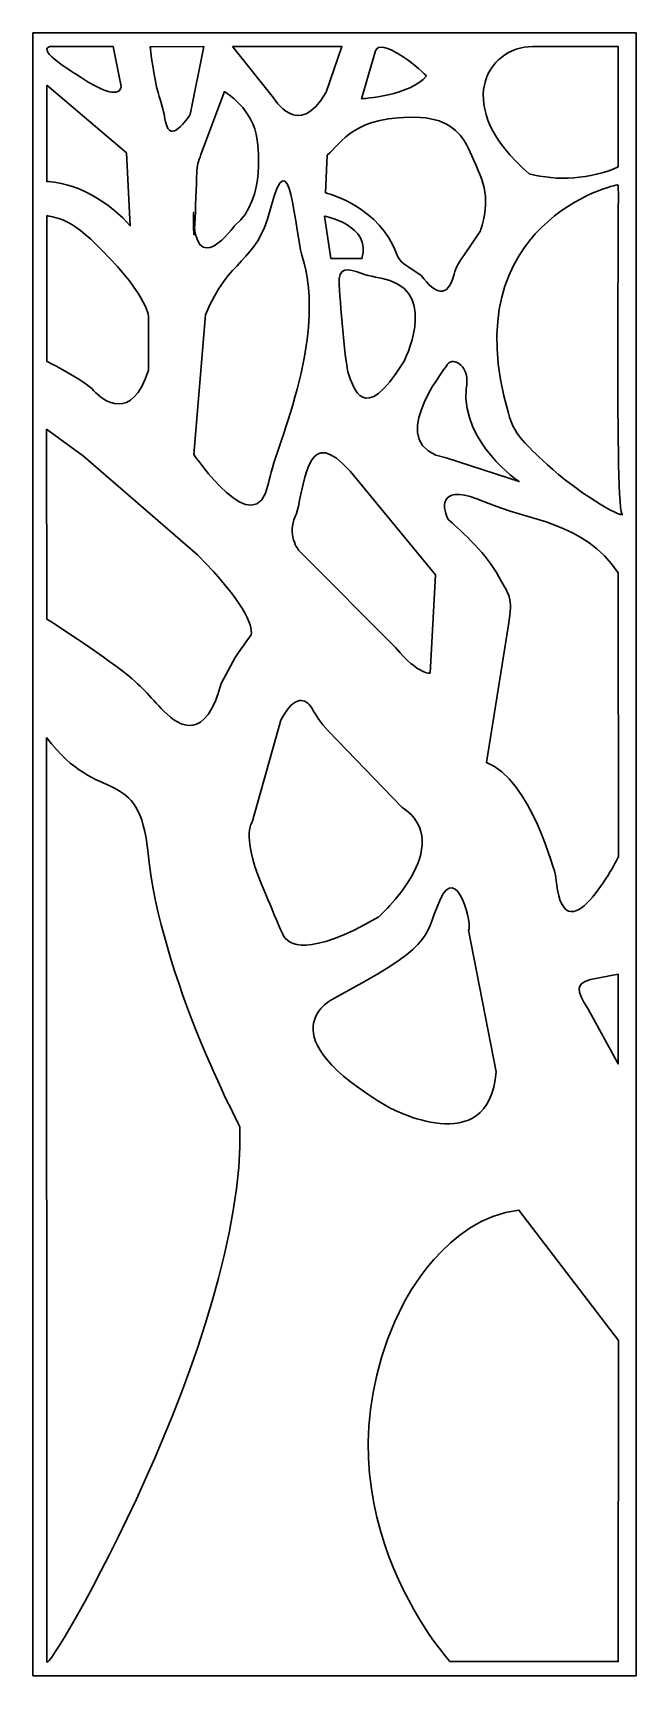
# Model space of a CAD drawing. Header units: centimetres. Extents: x 1.5 to 8.1, y -9 to 9.
import ezdxf

# ---------------------------------------------------------------- set-up
doc = ezdxf.new("R2010")
doc.units = ezdxf.units.CM
doc.header["$MEASUREMENT"] = 0
doc.layers.add('layer 1', color=7, linetype='Continuous')

msp = doc.modelspace()

# ---------------------------------------------------------------- linework, layer by layer
at = {"layer": 'layer 1', "color": 250, "lineweight": 30}
for points, knots in [([(1.50051, 9.00077), (1.50051, 9.00077), (8.09201, 9.00077), (8.09201, 9.00077), (8.09201, 9.00077), (8.09201, 9.00077), (8.09201, -8.97605), (8.09201, -8.97605), (8.09201, -8.97605), (8.09201, -8.97605), (1.50051, -8.97605), (1.50051, -8.97605), (1.50051, -8.97605), (1.50051, -8.97605), (1.50051, 9.00077), (1.50051, 9.00077)], [0, 0, 0, 0, 0.2, 0.2, 0.2, 0.2, 0.4, 0.4, 0.4, 0.4, 0.6, 0.6, 0.6, 0.6, 1, 1, 1, 1]), ([(1.68611, 8.85076), (1.68611, 8.85076), (2.37919, 8.85052), (2.37919, 8.85052), (2.37919, 8.85052), (2.37919, 8.85052), (2.46468, 8.41444), (2.46468, 8.41444), (2.46468, 8.41444), (2.46468, 8.41444), (2.46468, 8.21863), (2.02771, 8.51233), (2.02771, 8.51233), (1.94448, 8.56923), (1.53602, 8.80776), (1.68611, 8.85076)], [0, 0, 0, 0, 0.2, 0.2, 0.2, 0.2, 0.4, 0.4, 0.4, 0.4, 0.6, 0.6, 0.6, 0.6, 1, 1, 1, 1]), ([(2.78216, 8.84963), (2.78216, 8.84963), (3.3684, 8.85097), (3.3684, 8.85097), (3.3684, 8.85097), (3.3684, 8.85097), (3.21831, 8.10678), (3.21831, 8.10678), (3.21831, 8.10678), (3.21831, 8.10678), (3.02345, 7.79812), (2.96361, 7.9847), (2.96361, 7.9847), (2.92227, 8.11362), (2.94678, 8.10267), (2.89405, 8.26045), (2.89405, 8.26045), (2.81948, 8.48358), (2.78216, 8.84963), (2.78216, 8.84963)], [0, 0, 0, 0, 0.16666667, 0.16666667, 0.16666667, 0.16666667, 0.33333333, 0.33333333, 0.33333333, 0.33333333, 0.5, 0.5, 0.5, 0.5, 0.66666667, 0.66666667, 0.66666667, 0.66666667, 1, 1, 1, 1]), ([(3.68281, 8.85074), (3.68281, 8.85074), (4.13012, 8.29173), (4.13012, 8.29173), (4.13012, 8.29173), (4.13012, 8.29173), (4.40029, 7.81615), (4.70423, 8.35118), (4.70423, 8.35118), (4.70423, 8.35118), (4.87783, 8.85074), (4.87783, 8.85074), (4.87783, 8.85074), (4.87783, 8.85074), (3.68281, 8.85074), (3.68281, 8.85074)], [0, 0, 0, 0, 0.2, 0.2, 0.2, 0.2, 0.4, 0.4, 0.4, 0.4, 0.6, 0.6, 0.6, 0.6, 1, 1, 1, 1]), ([(5.24457, 8.80297), (5.24457, 8.80297), (5.09261, 8.27984), (5.09261, 8.27984), (5.09261, 8.27984), (5.09261, 8.27984), (5.63294, 8.31551), (5.8018, 8.52952), (5.8018, 8.52952), (5.69172, 8.64709), (5.2948, 8.95525), (5.24457, 8.80297)], [0, 0, 0, 0, 0.25, 0.25, 0.25, 0.25, 0.5, 0.5, 0.5, 0.5, 1, 1, 1, 1]), ([(6.96092, 8.85093), (6.45892, 8.85102), (6.06954, 8.19039), (6.92484, 7.45985), (6.92484, 7.45985), (7.22707, 7.37729), (7.59558, 7.39692), (7.89785, 7.53529), (7.89785, 7.53529), (7.89785, 7.53529), (7.89788, 8.85075), (7.89788, 8.85075), (7.89788, 8.85075), (7.89788, 8.85075), (6.96092, 8.85093), (6.96092, 8.85093)], [0, 0, 0, 0, 0.2, 0.2, 0.2, 0.2, 0.4, 0.4, 0.4, 0.4, 0.6, 0.6, 0.6, 0.6, 1, 1, 1, 1]), ([(1.65169, 8.42824), (1.65169, 8.42824), (1.65164, 7.37403), (1.65164, 7.37403), (1.65164, 7.37403), (1.65164, 7.37403), (2.12702, 7.37951), (2.56399, 6.89001), (2.56399, 6.89001), (2.56399, 6.89001), (2.52427, 7.68718), (2.52427, 7.68718), (2.52427, 7.68718), (2.52427, 7.68718), (1.65169, 8.42824), (1.65169, 8.42824)], [0, 0, 0, 0, 0.2, 0.2, 0.2, 0.2, 0.4, 0.4, 0.4, 0.4, 0.6, 0.6, 0.6, 0.6, 1, 1, 1, 1]), ([(3.3372, 7.66971), (3.3372, 7.66971), (3.59354, 8.35778), (3.59354, 8.35778), (3.59354, 8.35778), (3.59354, 8.35778), (3.91248, 8.17283), (3.95001, 7.82936), (3.95001, 7.82936), (3.95001, 7.82936), (4.06258, 7.18205), (3.70611, 6.89142), (3.70611, 6.89142), (3.70611, 6.89142), (3.25583, 6.25732), (3.25583, 7.03674), (3.25583, 7.03674), (3.25583, 6.3852), (3.28207, 7.20143), (3.29068, 7.47137), (3.29068, 7.47137), (3.29312, 7.54913), (3.30886, 7.59356), (3.3372, 7.66971)], [0, 0, 0, 0, 0.14285714, 0.14285714, 0.14285714, 0.14285714, 0.28571429, 0.28571429, 0.28571429, 0.28571429, 0.42857143, 0.42857143, 0.42857143, 0.42857143, 0.57142857, 0.57142857, 0.57142857, 0.57142857, 0.71428571, 0.71428571, 0.71428571, 0.71428571, 1, 1, 1, 1]), ([(4.71599, 7.66309), (4.71599, 7.66309), (4.69823, 7.2504), (4.69823, 7.2504), (4.69823, 7.2504), (4.69823, 7.2504), (5.21272, 7.12926), (5.43316, 6.6784), (5.43316, 6.6784), (5.501, 6.53962), (5.4728, 6.52784), (5.60691, 6.43743), (5.60691, 6.43743), (5.60691, 6.43743), (5.74189, 6.34643), (5.74189, 6.34643), (5.74189, 6.34643), (5.9008, 6.13945), (6.03162, 6.08691), (6.10332, 6.35961), (6.10332, 6.35961), (6.12688, 6.44925), (6.15475, 6.48665), (6.20809, 6.5649), (6.20809, 6.5649), (6.20809, 6.5649), (6.38554, 6.82519), (6.38554, 6.82519), (6.38554, 6.82519), (6.38554, 6.82519), (6.49831, 7.09521), (6.41831, 7.35677), (6.41831, 7.35677), (6.38931, 7.4516), (6.30137, 7.65037), (6.25745, 7.74372), (6.25745, 7.74372), (6.19009, 7.88692), (6.04519, 8.0598), (5.73677, 8.07478), (5.73677, 8.07478), (5.01135, 8.11), (4.86984, 7.79016), (4.71599, 7.66309)], [0, 0, 0, 0, 0.08333333, 0.08333333, 0.08333333, 0.08333333, 0.16666667, 0.16666667, 0.16666667, 0.16666667, 0.25, 0.25, 0.25, 0.25, 0.33333333, 0.33333333, 0.33333333, 0.33333333, 0.41666667, 0.41666667, 0.41666667, 0.41666667, 0.5, 0.5, 0.5, 0.5, 0.58333333, 0.58333333, 0.58333333, 0.58333333, 0.66666667, 0.66666667, 0.66666667, 0.66666667, 0.75, 0.75, 0.75, 0.75, 0.83333333, 0.83333333, 0.83333333, 0.83333333, 1, 1, 1, 1]), ([(4.09388, 7.06395), (3.94691, 6.48014), (3.63749, 6.53927), (3.38704, 5.91657), (3.38704, 5.91657), (3.38704, 5.91657), (3.25958, 4.38655), (3.25958, 4.38655), (3.25958, 4.38655), (3.25958, 4.38655), (3.9345, 3.38607), (4.07659, 4.0739), (4.07659, 4.0739), (4.1248, 4.41826), (4.73465, 5.63535), (4.44049, 6.56956), (4.44049, 6.56956), (4.36227, 6.81798), (4.30976, 7.92149), (4.09388, 7.06395)], [0, 0, 0, 0, 0.16666667, 0.16666667, 0.16666667, 0.16666667, 0.33333333, 0.33333333, 0.33333333, 0.33333333, 0.5, 0.5, 0.5, 0.5, 0.66666667, 0.66666667, 0.66666667, 0.66666667, 1, 1, 1, 1]), ([(7.89668, 7.33628), (7.87195, 7.35339), (6.08936, 6.91458), (6.69608, 4.83968), (6.69608, 4.83968), (6.7664, 4.59922), (6.85623, 4.53319), (7.06953, 4.32386), (7.06953, 4.32386), (7.33922, 4.05919), (7.85415, 3.72174), (7.9422, 3.72863), (7.9422, 3.72863), (7.85973, 3.70108), (7.907, 7.32913), (7.89668, 7.33628)], [0, 0, 0, 0, 0.2, 0.2, 0.2, 0.2, 0.4, 0.4, 0.4, 0.4, 0.6, 0.6, 0.6, 0.6, 1, 1, 1, 1]), ([(1.65178, 7.00116), (1.65178, 7.00116), (1.65151, 5.40826), (1.65151, 5.40826), (1.65151, 5.40826), (1.65151, 5.40826), (2.06743, 5.19777), (2.16674, 5.08589), (2.16674, 5.08589), (2.26605, 4.97401), (2.58385, 4.73625), (2.76262, 5.30966), (2.76262, 5.30966), (2.76262, 5.30966), (2.76262, 5.86907), (2.76262, 5.86907), (2.76262, 5.86907), (2.76262, 5.86907), (2.8088, 6.03325), (2.34218, 6.53327), (2.34218, 6.53327), (1.91658, 6.98931), (1.78265, 6.96907), (1.65178, 7.00116)], [0, 0, 0, 0, 0.14285714, 0.14285714, 0.14285714, 0.14285714, 0.28571429, 0.28571429, 0.28571429, 0.28571429, 0.42857143, 0.42857143, 0.42857143, 0.42857143, 0.57142857, 0.57142857, 0.57142857, 0.57142857, 0.71428571, 0.71428571, 0.71428571, 0.71428571, 1, 1, 1, 1]), ([(4.68733, 6.99573), (4.68733, 6.99573), (5.2075, 6.89674), (5.09503, 6.53048), (5.09503, 6.53048), (5.09503, 6.53048), (4.75762, 6.53048), (4.75762, 6.53048), (4.75762, 6.53048), (4.75762, 6.53048), (4.68733, 6.99573), (4.68733, 6.99573)], [0, 0, 0, 0, 0.25, 0.25, 0.25, 0.25, 0.5, 0.5, 0.5, 0.5, 1, 1, 1, 1]), ([(4.84607, 6.24429), (4.86594, 5.9669), (4.91599, 5.32123), (4.95952, 5.23694), (4.95952, 5.23694), (5.00305, 5.15266), (5.10674, 4.67419), (5.55076, 5.39953), (5.55076, 5.39953), (5.56035, 5.40941), (5.91585, 6.11868), (5.40203, 6.29032), (5.40203, 6.29032), (5.29483, 6.32612), (5.19341, 6.33025), (5.08299, 6.37147), (5.08299, 6.37147), (4.95167, 6.42049), (4.83117, 6.45233), (4.84607, 6.24429)], [0, 0, 0, 0, 0.16666667, 0.16666667, 0.16666667, 0.16666667, 0.33333333, 0.33333333, 0.33333333, 0.33333333, 0.5, 0.5, 0.5, 0.5, 0.66666667, 0.66666667, 0.66666667, 0.66666667, 1, 1, 1, 1]), ([(6.03259, 5.37584), (5.97493, 5.29181), (5.33, 4.47616), (6.01726, 4.3501), (6.01726, 4.3501), (6.01726, 4.3501), (6.81466, 4.09096), (6.81466, 4.09096), (6.81466, 4.09096), (6.81466, 4.09096), (6.18791, 4.51206), (6.23392, 5.10592), (6.23392, 5.10592), (6.28948, 5.3568), (6.09025, 5.45988), (6.03259, 5.37584)], [0, 0, 0, 0, 0.2, 0.2, 0.2, 0.2, 0.4, 0.4, 0.4, 0.4, 0.6, 0.6, 0.6, 0.6, 1, 1, 1, 1]), ([(4.96735, 4.20481), (4.96735, 4.20481), (5.90088, 3.07198), (5.90088, 3.07198), (5.90088, 3.07198), (5.90088, 3.07198), (5.8413, 1.99511), (5.8413, 1.99511), (5.8413, 1.99511), (5.8413, 1.99511), (5.72212, 1.96713), (5.46391, 2.27481), (5.46391, 2.27481), (5.46391, 2.27481), (4.43106, 3.30974), (4.43106, 3.30974), (4.43106, 3.30974), (4.35757, 3.38341), (4.28407, 3.55241), (4.38246, 3.74329), (4.38246, 3.74329), (4.48662, 4.1648), (4.51489, 4.70717), (4.96735, 4.20481)], [0, 0, 0, 0, 0.14285714, 0.14285714, 0.14285714, 0.14285714, 0.28571429, 0.28571429, 0.28571429, 0.28571429, 0.42857143, 0.42857143, 0.42857143, 0.42857143, 0.57142857, 0.57142857, 0.57142857, 0.57142857, 0.71428571, 0.71428571, 0.71428571, 0.71428571, 1, 1, 1, 1]), ([(1.65033, 4.66532), (1.65033, 4.66532), (1.65175, 2.58697), (1.65175, 2.58697), (1.65175, 2.58697), (1.65175, 2.58697), (2.10285, 2.30242), (2.48593, 2.01229), (2.48593, 2.01229), (2.68338, 1.86275), (2.77062, 1.74509), (2.93278, 1.57793), (2.93278, 1.57793), (3.10668, 1.39865), (3.38892, 1.24717), (3.55931, 1.88307), (3.55931, 1.88307), (3.55931, 1.88307), (3.71008, 2.16616), (3.71008, 2.16616), (3.71008, 2.16616), (3.7328, 2.20883), (3.88444, 2.40544), (3.88589, 2.41484), (3.88589, 2.41484), (3.90307, 2.52534), (3.81086, 2.76639), (3.29965, 3.29089), (3.29965, 3.29089), (3.29965, 3.29089), (2.05327, 4.36961), (2.05327, 4.36961), (2.05327, 4.36961), (2.05327, 4.36961), (1.65033, 4.66532), (1.65033, 4.66532)], [0, 0, 0, 0, 0.1, 0.1, 0.1, 0.1, 0.2, 0.2, 0.2, 0.2, 0.3, 0.3, 0.3, 0.3, 0.4, 0.4, 0.4, 0.4, 0.5, 0.5, 0.5, 0.5, 0.6, 0.6, 0.6, 0.6, 0.7, 0.7, 0.7, 0.7, 0.8, 0.8, 0.8, 0.8, 1, 1, 1, 1]), ([(6.43717, 3.86915), (6.91672, 3.66344), (7.52055, 3.65317), (7.89794, 3.09375), (7.89794, 3.09375), (7.89794, 3.09375), (7.90087, -0.01102), (7.90087, -0.01102), (7.90087, -0.01102), (7.90087, -0.01102), (7.29126, -1.22155), (7.21181, -0.2146), (7.21181, -0.2146), (7.21181, -0.2146), (6.93373, 0.84829), (6.45703, 1.01612), (6.45703, 1.01612), (6.45703, 1.01612), (6.69821, 2.52187), (6.69821, 2.52187), (6.69821, 2.52187), (6.74911, 2.83974), (6.71177, 2.8294), (6.5649, 3.09662), (6.5649, 3.09662), (6.43937, 3.32504), (6.12535, 3.59906), (6.03847, 3.67773), (6.03847, 3.67773), (5.95744, 3.8397), (5.95762, 4.07486), (6.43717, 3.86915)], [0, 0, 0, 0, 0.11111111, 0.11111111, 0.11111111, 0.11111111, 0.22222222, 0.22222222, 0.22222222, 0.22222222, 0.33333333, 0.33333333, 0.33333333, 0.33333333, 0.44444444, 0.44444444, 0.44444444, 0.44444444, 0.55555556, 0.55555556, 0.55555556, 0.55555556, 0.66666667, 0.66666667, 0.66666667, 0.66666667, 0.77777778, 0.77777778, 0.77777778, 0.77777778, 1, 1, 1, 1]), ([(4.20848, 1.48084), (4.20848, 1.48084), (3.89688, 0.36557), (3.89688, 0.36557), (3.89688, 0.36557), (3.89688, 0.36557), (3.76019, 0.20057), (4.04562, -0.42749), (4.04562, -0.42749), (4.10994, -0.56905), (4.16682, -0.72868), (4.2305, -0.86164), (4.2305, -0.86164), (4.29012, -0.98611), (4.50546, -1.11652), (5.27309, -0.67658), (5.27309, -0.67658), (5.27309, -0.67658), (6.15594, 0.1096), (5.53276, 0.53012), (5.53276, 0.53012), (5.53276, 0.53012), (4.73044, 1.36181), (4.73044, 1.36181), (4.73044, 1.36181), (4.63151, 1.46436), (4.61478, 1.51034), (4.54319, 1.61869), (4.54319, 1.61869), (4.48234, 1.71081), (4.37076, 1.77795), (4.20848, 1.48084)], [0, 0, 0, 0, 0.11111111, 0.11111111, 0.11111111, 0.11111111, 0.22222222, 0.22222222, 0.22222222, 0.22222222, 0.33333333, 0.33333333, 0.33333333, 0.33333333, 0.44444444, 0.44444444, 0.44444444, 0.44444444, 0.55555556, 0.55555556, 0.55555556, 0.55555556, 0.66666667, 0.66666667, 0.66666667, 0.66666667, 0.77777778, 0.77777778, 0.77777778, 0.77777778, 1, 1, 1, 1]), ([(1.65031, 1.28967), (1.65031, 1.28967), (1.65198, -8.82166), (1.65198, -8.82166), (1.65198, -8.82166), (1.65199, -8.99037), (3.82813, -5.26939), (3.76223, -2.96643), (3.76223, -2.96643), (3.76223, -2.96643), (2.89524, -1.33428), (2.75944, 0.02098), (2.75944, 0.02098), (2.6599, 1.01444), (2.2262, 0.52023), (1.65031, 1.28967)], [0, 0, 0, 0, 0.2, 0.2, 0.2, 0.2, 0.4, 0.4, 0.4, 0.4, 0.6, 0.6, 0.6, 0.6, 1, 1, 1, 1]), ([(5.94561, -0.49319), (5.75502, -0.93977), (5.89738, -0.96862), (4.76397, -1.57989), (4.76397, -1.57989), (4.76397, -1.57989), (4.01906, -1.95911), (5.39362, -2.75717), (5.39362, -2.75717), (5.39362, -2.75717), (6.48956, -3.35337), (6.5619, -2.36853), (6.5619, -2.36853), (6.5619, -2.36853), (6.2591, -0.81579), (6.2591, -0.81579), (6.2591, -0.81579), (6.31559, -0.80254), (6.13621, -0.0466), (5.94561, -0.49319)], [0, 0, 0, 0, 0.16666667, 0.16666667, 0.16666667, 0.16666667, 0.33333333, 0.33333333, 0.33333333, 0.33333333, 0.5, 0.5, 0.5, 0.5, 0.66666667, 0.66666667, 0.66666667, 0.66666667, 1, 1, 1, 1]), ([(7.89765, -1.29817), (7.89765, -1.29817), (7.59319, -1.35857), (7.59319, -1.35857), (7.59319, -1.35857), (7.43726, -1.39663), (7.43396, -1.47669), (7.56494, -1.67386), (7.56494, -1.67386), (7.56494, -1.67386), (7.89785, -2.28), (7.89785, -2.28), (7.89785, -2.28), (7.89785, -2.28), (7.89765, -1.29817), (7.89765, -1.29817)], [0, 0, 0, 0, 0.2, 0.2, 0.2, 0.2, 0.4, 0.4, 0.4, 0.4, 0.6, 0.6, 0.6, 0.6, 1, 1, 1, 1]), ([(6.05845, -8.8207), (6.05845, -8.8207), (4.4478, -7.05775), (5.55279, -4.89652), (5.55279, -4.89652), (5.55279, -4.89652), (6.01321, -3.96719), (6.81125, -3.88075), (6.81125, -3.88075), (6.81125, -3.88075), (7.89821, -5.30754), (7.89821, -5.30754), (7.89821, -5.30754), (7.89821, -5.30754), (7.89791, -8.82113), (7.89791, -8.82113), (7.89791, -8.82113), (7.89791, -8.82113), (6.05845, -8.8207), (6.05845, -8.8207)], [0, 0, 0, 0, 0.16666667, 0.16666667, 0.16666667, 0.16666667, 0.33333333, 0.33333333, 0.33333333, 0.33333333, 0.5, 0.5, 0.5, 0.5, 0.66666667, 0.66666667, 0.66666667, 0.66666667, 1, 1, 1, 1])]:
    msp.add_open_spline(points, degree=3, knots=knots, dxfattribs=at)

doc.saveas('drawing.dxf')
